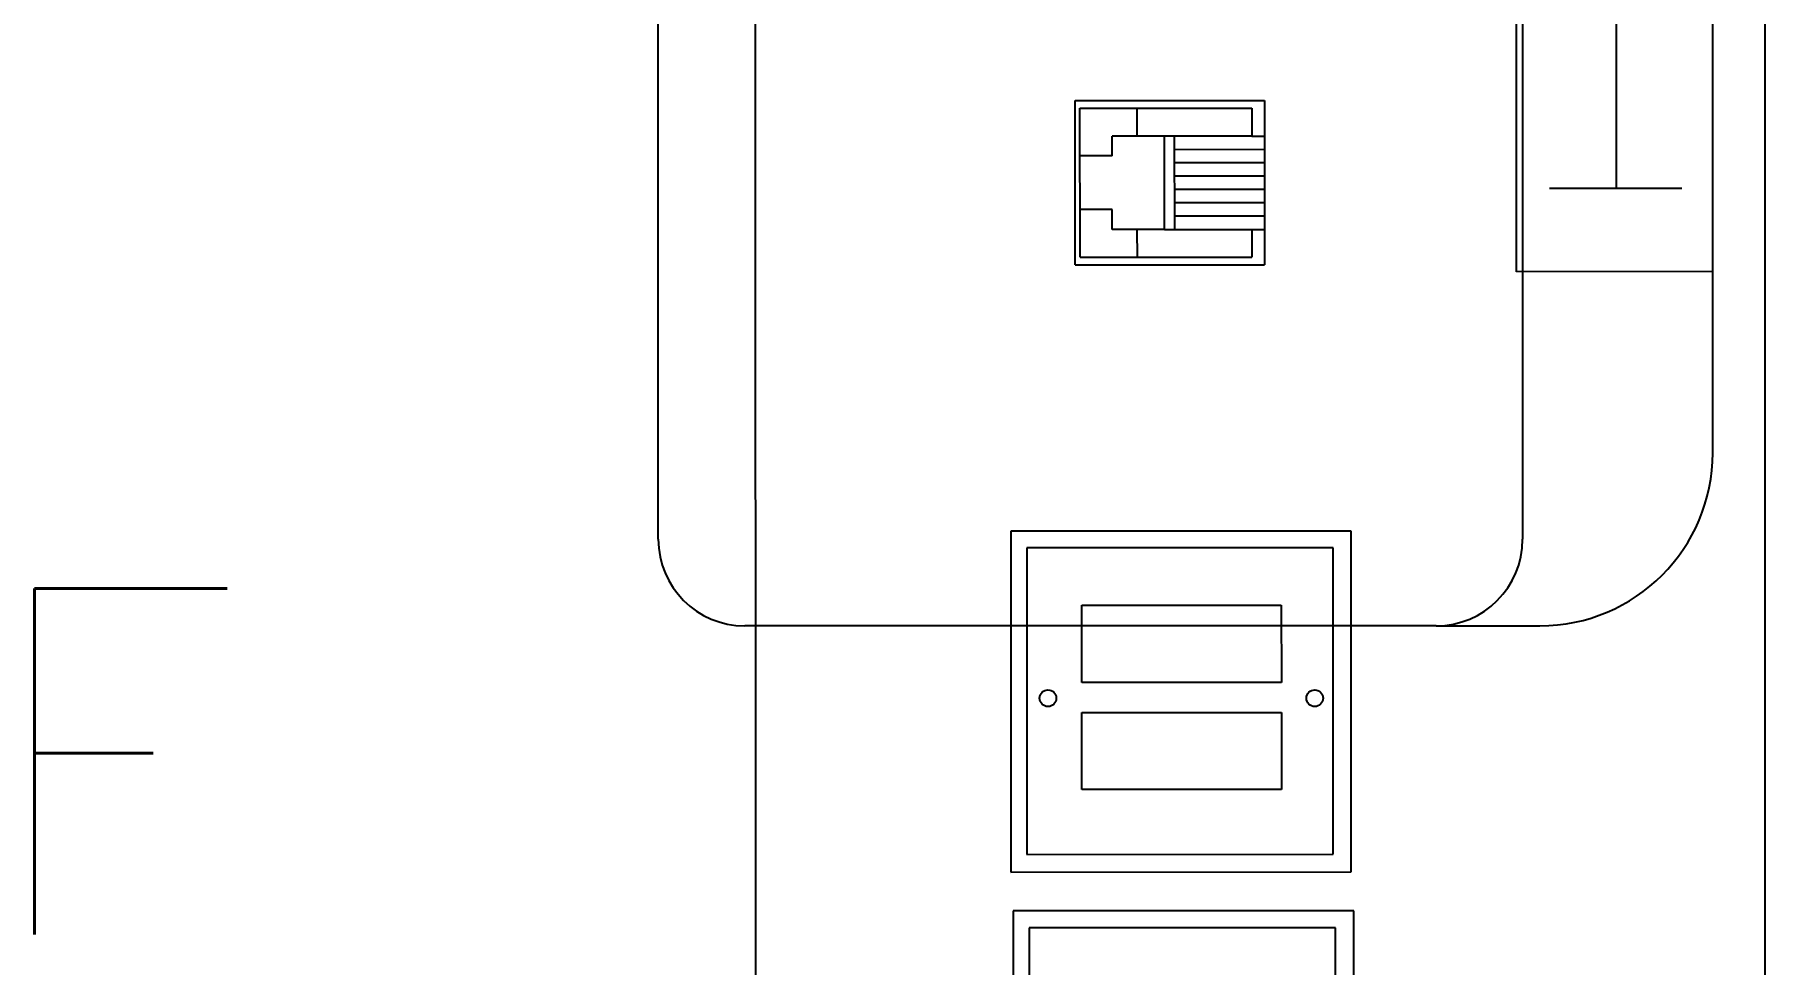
# Model space of a CAD drawing. Header units: inches. Extents: x 567429 to 582707, y 126347 to 133675.
# Drawn here: x 578200.4 to 578300.5, y 129309.6 to 129363.4 of the extents above; entities that cross this region are included whole.
import ezdxf
from ezdxf.enums import TextEntityAlignment as Align

# ---------------------------------------------------------------- set-up
doc = ezdxf.new("R2010")
doc.units = ezdxf.units.IN
doc.header["$MEASUREMENT"] = 0
for name, color, linetype in [('BORD', 3, 'Continuous'), ('FIRE', 3, 'Continuous'), ('mobl', 11, 'Continuous'), ('wall kanaf', 4, 'Continuous')]:
    doc.layers.add(name, color=color, linetype=linetype)
doc.styles.add('ROMANS', font='romans.shx')

# ---------------------------------------------------------------- blocks, each defined once
blk = doc.blocks.new('BOARD2')
at = {"layer": 'BORD', "color": 4}
for p, q in [((-163.07, 0), (163.07, 0)), ((163.07, -61.63), (-163.07, -61.63))]:
    blk.add_line(p, q, dxfattribs=at)
at = {"layer": 'BORD'}
for p, q in [((-117.23, -3.2), (-40.08, -3.2)), ((-40.08, -3.2), (-40.08, -15.16)), ((-45.16, -5.07), (-45.16, -13.15)), ((-40.08, -15.16), (-117.23, -15.16)), ((-24.24, -25.26), (-24.24, -46.05)), ((-3.44, -25.26), (-24.24, -25.26)), ((-3.44, -46.05), (-3.44, -25.26)), ((-1.07, -25.11), (-1.07, -45.9)), ((19.72, -25.11), (-1.07, -25.11)), ((-23.23, -26.36), (-23.23, -45.07)), ((-4.52, -26.36), (-23.23, -26.36)), ((-4.52, -45.07), (-4.52, -26.36)), ((-0.03, -26.22), (-0.03, -44.93)), ((18.68, -26.22), (-0.03, -26.22)), ((-50.53, -30.56), (-40.5, -30.56)), ((-50.53, -42.12), (-50.53, -30.56)), ((-48.36, -31.33), (-48.36, -30.56)), ((-42.65, -31.33), (-42.65, -30.56)), ((-40.5, -42.12), (-40.5, -30.56)), ((-50.07, -41.82), (-50.07, -31.33)), ((-50.07, -31.33), (-48.36, -31.33)), ((-48.36, -31.33), (-48.36, -39.86)), ((-42.65, -31.33), (-40.96, -31.33)), ((-42.65, -36.67), (-42.65, -31.33)), ((-40.96, -41.82), (-40.96, -31.33)), ((-48.36, -36.06), (-42.65, -36.06)), ((-42.65, -36.67), (-48.36, -36.67)), ((-42.65, -36.67), (-42.65, -39.86)), ((-48.36, -38.32), (-50.07, -38.32)), ((-40.96, -38.32), (-42.65, -38.32)), ((-47.15, -39.86), (-48.36, -39.86)), ((-47.15, -39.86), (-47.15, -41.82)), ((-42.65, -39.86), (-43.88, -39.86)), ((-43.88, -39.86), (-43.88, -41.82)), ((-40.5, -42.12), (-50.53, -42.12)), ((-40.96, -41.82), (-50.07, -41.82)), ((-23.23, -45.07), (-4.52, -45.07)), ((-0.03, -44.93), (18.68, -44.93)), ((-24.24, -46.05), (-3.44, -46.05)), ((-1.07, -45.9), (19.72, -45.9))]:
    blk.add_line(p, q, dxfattribs=at)
at = {"layer": 'BORD', "color": 3}
blk.add_line((-113.4, -9.08), (-45.16, -9.08), dxfattribs=at)
at = {"layer": 'BORD', "color": 30}
for p, q in [((-19.72, -41.71), (-19.72, -29.53)), ((-19.72, -29.53), (-15.01, -29.53)), ((-15.01, -29.53), (-15.01, -41.71)), ((-13.18, -41.71), (-13.18, -29.53)), ((-13.18, -29.53), (-8.47, -29.53)), ((-8.47, -29.53), (-8.47, -41.71)), ((-47.55, -36.06), (-47.55, -30.56)), ((-46.74, -36.06), (-46.74, -30.56)), ((-45.93, -36.06), (-45.93, -30.56)), ((-45.12, -36.06), (-45.12, -30.56)), ((-44.31, -36.06), (-44.31, -30.56)), ((-43.5, -36.06), (-43.5, -30.56)), ((-15.01, -41.71), (-19.72, -41.71)), ((-8.47, -41.71), (-13.18, -41.71))]:
    blk.add_line(p, q, dxfattribs=at)
for centre in [(-14.05, -27.49), (-14.05, -43.78)]:
    blk.add_circle(centre, 0.509, dxfattribs=at)

msp = doc.modelspace()

# ---------------------------------------------------------------- linework, layer by layer
at = {"layer": 'mobl', "color": 15}
for p, q in [((578236.49, 129334.2), (578236.49, 129374.2)), ((578286.49, 129374.2), (578286.49, 129334.2)), ((578297.49, 129339.2), (578297.49, 129369.2)), ((578281.49, 129329.2), (578241.49, 129329.2)), ((578281.49, 129329.2), (578287.49, 129329.2))]:
    msp.add_line(p, q, dxfattribs=at)
for centre, radius, start, end in [((578287.49, 129339.2), 10, 270, 0), ((578241.49, 129334.2), 5, 180, 270), ((578281.49, 129334.2), 5, 270, 0)]:
    msp.add_arc(centre, radius, start, end, dxfattribs=at)
at = {"layer": 'wall kanaf', "color": 15, "lineweight": 20, "ltscale": 0.1}
msp.add_line((578300.49, 129535.29), (578300.49, 129020.79), dxfattribs=at)

# ---------------------------------------------------------------- block references
at = {"layer": 'BORD', "ltscale": 5, "xscale": 0.947301618010808, "yscale": 0.947301618010808, "zscale": 0.947301618010808, "rotation": 270.0091431634974}
msp.add_blockref('BOARD2', (578300.51, 129311.71), dxfattribs=at)

# ---------------------------------------------------------------- texts
at = {"layer": 'FIRE', "color": 2, "style": 'ROMANS'}
msp.add_text('F', height=20, dxfattribs=at).set_placement((578204.7, 129321.35), align=Align.MIDDLE)

doc.saveas('drawing.dxf')
